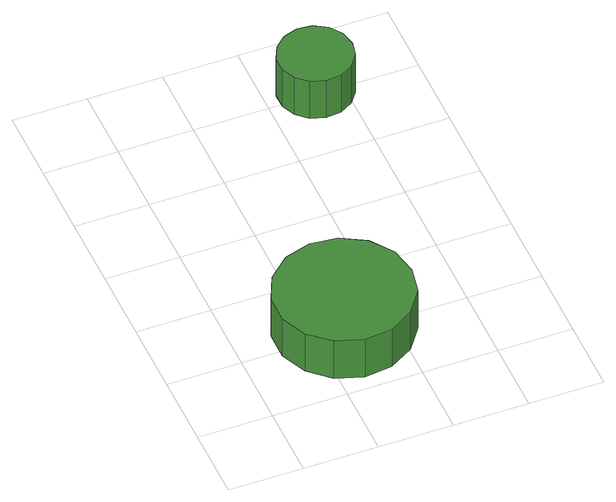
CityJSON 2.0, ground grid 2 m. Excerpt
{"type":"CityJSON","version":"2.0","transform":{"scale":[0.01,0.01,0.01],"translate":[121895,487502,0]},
"CityObjects":{
"tree1":{"type":"SolitaryVegetationObject","attributes":{"function":"something"},"geometry":[{"type":"MultiSurface","lod":"1","boundaries":[[[0,1,2,3,4,5,6,7,8,9,10,11,12,13,14]],[[15,16,17,18,19,20,21,22,23,24,25,26,27,28,29]],[[0,29,28,1]],[[1,28,27,2]],[[2,27,26,3]],[[3,26,25,4]],[[4,25,24,5]],[[5,24,23,6]],[[6,23,22,7]],[[7,22,21,8]],[[8,21,20,9]],[[9,20,19,10]],[[10,19,18,11]],[[11,18,17,12]],[[12,17,16,13]],[[13,16,15,14]],[[14,15,29,0]]]}]},
"tree2":{"type":"SolitaryVegetationObject","attributes":{"function":"something"},"geometry":[{"type":"MultiSurface","lod":"1","boundaries":[[[30,31,32,33,34,35,36,37,38,39,40,41,42,43,44]],[[45,46,47,48,49,50,51,52,53,54,55,56,57,58,59]],[[30,59,58,31]],[[31,58,57,32]],[[32,57,56,33]],[[33,56,55,34]],[[34,55,54,35]],[[35,54,53,36]],[[36,53,52,37]],[[37,52,51,38]],[[38,51,50,39]],[[39,50,49,40]],[[40,49,48,41]],[[41,48,47,42]],[[42,47,46,43]],[[43,46,45,44]],[[44,45,59,30]]]}]}
},
"vertices":[
[455,203,175],[440,277,175],[395,338,175],[329,376,175],[254,384,175],[182,361,175],[125,310,175],[94,241,175],[94,165,175],[125,96,175],[182,45,175],[254,21,175],[329,29,175],[395,67,175],[440,129,175],[440,129,46],[395,67,46],[329,29,46],[254,21,46],[182,45,46],[125,96,46],[94,165,46],[94,241,46],[125,310,46],[182,361,46],[254,384,46],[329,376,46],[395,338,46],[440,277,46],[455,203,46],
[628,1013,155],[620,1053,155],[596,1086,155],[561,1107,155],[520,1111,155],[481,1098,155],[451,1071,155],[434,1034,155],[434,993,155],[451,956,155],[481,928,155],[520,916,155],[561,920,155],[596,940,155],[620,973,155],[620,973,26],[596,940,26],[561,920,26],[520,916,26],[481,928,26],[451,956,26],[434,993,26],[434,1034,26],[451,1071,26],[481,1098,26],[520,1111,26],[561,1107,26],[596,1086,26],[620,1053,26],[628,1013,26]
]}
